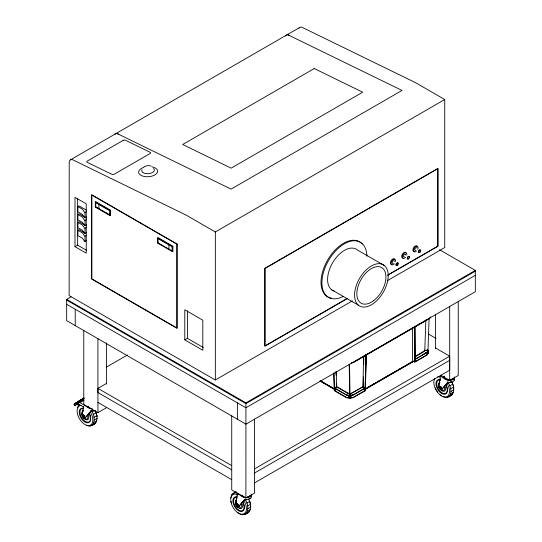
<?xml version="1.0" encoding="UTF-8"?>
<svg xmlns="http://www.w3.org/2000/svg" width="542" height="542" viewBox="0 0 542 542"><rect width="100%" height="100%" fill="white"/><g stroke="black" fill="none" stroke-linecap="round" stroke-linejoin="round"><path stroke-width="0.81" d="M79.884 402.164L79.884 400.789L81.91 399.623L82.662 400.938L84.091 400.111M95.324 207.119L95.324 201.922L95.731 201.685L110.595 210.269L110.595 215.465L110.189 215.696L95.324 207.119L95.731 206.881L100.683 209.74M98.895 208.677L98.895 204.483M110.189 215.696L110.189 210.506L110.595 210.269M350.647 393.797L362.95 386.927L365.179 388.214L353.411 394.969L350.01 395.714L350.01 398.004L353.411 397.252L365.152 390.511L365.843 354.461M345.633 394.352L346.101 394.59A7.825 4.519 0 0 0 346.995 394.935L349.665 395.423L349.698 393.567L348.682 393.397A3.611 2.087 0 0 1 347.984 393.133L336.724 386.642L336.203 371.744M333.98 373.025L334.522 390.511L346.101 397.157A7.825 4.519 0 0 0 346.995 397.503L349.665 397.997L349.698 396.141L348.682 395.972A3.611 2.087 0 0 1 347.984 395.707L334.502 387.93L336.724 386.642M354.041 394.352L350.01 395.43L350.044 393.573L351.819 393.072L362.95 386.642L363.574 356.351M350.01 398.004L350.044 396.148L351.819 395.64L365.179 387.923L366.087 354.319L365.396 390.66L352.788 397.801L349.807 398.289L346.995 397.794A7.825 4.519 0 0 1 346.101 397.442L334.279 390.653L333.696 373.086M363.221 386.88L363.418 376.927M363.662 364.481L363.824 356.182M365.396 390.66L366.087 354.319M414.894 356.656L424.772 350.593L425.856 320.031M429.122 318.12L427.943 351.216L426.168 352.998L415.036 359.427L414.813 362.124L412.591 360.843L412.523 328.106M428.024 353.452L428.031 350.674M86.415 425.287C95.826 429.393 95.785 414.759 90.853 410.294M91.734 425.578C98.42 423.668 97.939 415.47 94.938 410.653M230.817 498.017L231.868 494.534L235.377 492.034M238.548 505.395L238.541 504.927M239.279 513.66C248.067 518.782 250.038 505.279 245.35 500.28L246.779 499.453M245.343 514.263C252.376 512.21 251.386 503.538 248.209 498.626M449.514 395.911L446.662 397.557C453.593 395.613 450.761 385.938 447.557 381.724M448.437 397.015C455.117 395.098 454.643 386.907 451.635 382.083M84.112 397.848L78.007 401.371L77.662 403.614L83.373 406.92L83.732 406.71L83.488 408.295A8.076 4.661 60 0 0 79.782 415.287A8.076 4.661 60 0 0 88.238 422.787A8.076 4.661 60 0 0 89.003 413.167M78.116 402.787L78.305 401.547M93.888 410.653A4.79 2.771 0 0 1 91.402 410.653L85.108 417.95A2.27 1.314 60 0 1 83.095 417.577A2.27 1.314 60 0 1 82.16 414.84L83.373 406.92M83.007 411.466L83.244 409.881M242.105 502.515L238.717 506.634A2.27 1.314 60 0 1 236.705 506.262A2.27 1.314 60 0 1 235.77 503.525L237.328 493.362L242.504 496.77L244.882 497.563M236.251 502.502L236.63 500.056M236.881 498.43L237.132 496.797M237.376 495.164L237.626 493.538M445.192 385.26L441.805 389.38A2.27 1.314 60 0 1 439.799 389.007A2.27 1.314 60 0 1 438.864 386.27L440.422 376.107L441.777 375.328M439.596 383.621L439.847 381.988M440.097 380.355L440.348 378.729M84.552 417.055L84.017 415.402A1.294 0.745 60 0 0 82.838 415.335L82.682 415.429A1.274 0.738 60 0 0 83.224 417.076A1.294 0.745 60 0 0 84.403 417.144L83.38 416.988A1.274 0.738 60 0 1 82.838 415.335L83.698 416.195M428.024 350.593L426.737 352.354L415.036 359.427M237.308 504.88L237.471 504.175A3.875 1.308 -44.7 0 0 236.834 505.767L236.996 505.659A1.274 0.738 60 0 1 236.447 504.019L236.292 504.114A1.274 0.738 60 0 0 236.834 505.767A1.294 0.745 60 0 0 238.006 505.835L237.626 504.087A1.294 0.745 60 0 0 236.447 504.019L238.155 505.733L237.362 505.95L237.769 506.052L238.189 505.144L237.552 504.04M439.379 387.564A2.27 1.314 60 0 0 439.969 388.587L440.714 386.832A1.294 0.745 60 0 0 439.535 386.771L439.386 386.859A1.274 0.738 60 0 0 439.921 388.512A1.294 0.745 60 0 0 441.1 388.58L441.229 387.672L440.558 386.92A1.294 0.745 60 0 0 439.393 386.832A3.936 2.913 21.3 0 0 441.1 388.573M77.404 407.74L78.258 405.85L79.62 404.583M439.555 386.886L439.643 386.69A1.274 0.738 60 0 1 440.619 386.744C441.669 387.3 441.391 389.671 440.077 388.424M427.943 353.506L426.168 355.288L415.057 361.697L414.732 326.257L414.813 362.124L426.737 355.206L427.943 353.791L427.882 352.232M85.108 417.95L91.402 410.653M243.602 500.842L245.011 499.338L242.504 502.041M441.805 389.38L448.105 382.083L445.958 384.312M242.863 501.567L238.717 506.634M234.727 492.888L235.635 492.041M74.796 403.77L76.517 402.753L78.576 402.415M79.037 401.324L79.43 401.005M424.42 351.372L415.592 356.534M424.42 353.662L423.939 354.001M70.331 159.91L299.74 27.466M86.327 216.935L84.999 217.701L84.376 217.342L82.533 214.51L77.892 211.834L77.892 206.536L79.017 205.885L86.219 210.039M86.327 224.855L84.999 225.621L84.376 225.262L82.533 222.43L77.892 219.754L77.892 214.456L79.017 213.805L86.219 217.959M77.892 206.536L82.533 209.212L84.376 212.044L84.999 212.403L86.327 211.637M86.327 232.775L84.999 233.541L84.376 233.182L82.533 230.35L77.892 227.674L77.892 222.376L79.017 221.725L86.219 225.878M77.892 214.456L82.533 217.132L84.376 219.964L84.999 220.323L86.327 219.557M86.327 240.695L84.999 241.461L84.376 241.102L82.533 238.27L77.892 235.594L77.892 230.296L79.017 229.645L84.057 232.552M77.892 222.376L82.533 225.052L84.376 227.884L84.999 228.243L86.327 227.477M77.892 230.296L82.533 232.972L84.376 235.804L84.999 236.163L86.327 235.397M74.999 246.685L86.239 253.182L86.239 203.839L74.999 197.342L74.999 246.685L77.628 245.167L86.767 250.445M157.62 237.891L158.027 237.653L172.891 246.237L172.891 251.434L172.492 251.664L157.62 243.08L157.62 237.891L172.492 246.475L172.891 246.237M157.62 243.08L158.027 242.85M439.481 249.706L475.327 270.404L475.327 291.704L245.926 424.149L66.673 320.661L66.673 299.36L71.07 296.826M352.395 300.871L215.337 379.996L69.146 295.6L69.22 161.787A6.382 3.686 60 0 1 72.418 159.639L186.096 215.086L215.337 231.969L444.738 99.525L444.738 247.552L387.571 280.56M106.205 367.259L127.411 355.017M231.752 469.812L97.933 392.55L97.906 388.384L106.456 383.451M184.788 339.868L202.803 350.267L202.803 320.193L184.788 309.794L184.788 339.868L187.417 338.344L203.27 347.497M78.983 401.155L83.698 398.431M75.189 403.458L84.166 398.316M75.501 403.363L78.414 401.785M78.936 403.966A15.908 9.187 60 0 0 74.782 405.673L74.024 404.359L78.305 401.886M74.782 405.673L78.346 403.614M78.258 405.85L79.688 405.023M82.16 414.84L82.519 414.63A2.27 1.314 60 0 0 82.682 416.134M91.74 411.588L93.17 410.768M93.102 414.427L95.961 412.774M83.766 330.39L83.766 404.454L97.933 412.638L106.483 407.699M93.956 417.306L96.815 415.66M94.247 420.036L97.106 418.383M93.956 422.428L96.808 420.775M89.958 426.127L94.593 423.932M93.095 424.318L95.954 422.672M347.016 298.52L265.038 345.85L265.038 268.459L437.767 168.731L437.767 246.122L387.997 274.862M347.388 298.567L264.814 346.236L264.814 268.331L437.99 168.345L437.99 246.258L387.577 275.363M231.732 415.843L231.732 489.907L245.899 498.091L245.926 402.855L475.327 270.404M475.327 271.183L245.926 403.634L66.673 300.139M475.327 275.343L245.926 407.787L66.673 304.299M353.743 362.042L355.931 360.782M356.704 360.369L427.353 319.543M334.522 390.511L336.751 389.224M368.397 387.042L373.872 383.878M374.014 383.797L376.487 382.367M377.862 381.575L379.231 380.782M382.652 378.811L384.021 378.018M385.531 377.151L389.38 374.928M390.064 374.529L391.432 373.743M392.801 372.95L397.049 370.498M399.522 369.068L400.897 368.275M402.266 367.483L403.634 366.697M407.056 364.719L408.566 363.994M409.799 363.133L412.272 361.71M364.685 389.197L377.72 381.798M377.794 381.629L412.767 361.439M364.8 389.413L413.844 361.101M364.685 389.61L413.492 361.433M254.442 468.918L449.711 356.182L449.711 370.206L254.469 482.929M254.442 473.071L449.711 360.335M231.868 494.534L233.297 493.708M233.229 493.274L236.434 491.899M235.77 503.525L236.129 503.322M438.864 386.27L439.223 386.067A2.27 1.314 60 0 0 439.223 387.029M245.899 498.091L254.442 493.152L254.442 419.088M440.477 375.118L449.691 380.43L458.234 375.498L458.234 301.433M448.444 383.025L450.585 381.785M246.712 503.112L249.564 501.465M449.806 385.857L452.658 384.21M247.565 505.991L250.424 504.345M450.659 388.743L453.512 387.09M247.857 508.721L250.716 507.075M450.951 391.466L453.803 389.82M247.565 511.113L250.418 509.466M450.653 393.858L453.512 392.212M242.498 514.304L243.209 513.891M244.279 514.399L245.709 513.572M246.705 513.003L249.564 511.357M449.799 395.748L452.651 394.102M80.643 402.096L82.662 400.938M144.064 166.719L147.905 165.486L151.076 166.035M351.521 396.08L350.647 396.365A2.31 1.335 0 0 1 349.827 396.432L348.682 396.256A3.611 2.087 0 0 1 348.343 396.141M80.758 400.301L81.246 400.152M450.104 395.728L451.29 395.362M246.42 513.166L248.202 512.617M424.806 350.207L428.017 350.186M424.813 350.41L428.031 350.389M425.612 352.774L428.017 352.761L427.882 349.658M425.619 352.971L428.031 352.957M445.971 397.489L442.374 396.405M235.004 492.725L237.078 492.935M349.095 393.783L348.682 393.682A3.611 2.087 0 0 1 347.984 393.417M447.936 382.361L447.977 382.367A5.305 3.062 0 0 0 454.467 378.621M91.239 410.924L91.273 410.938A5.305 3.062 0 0 0 95.297 410.633M244.848 499.616L244.882 499.622A5.305 3.062 0 0 0 251.373 495.876L251.373 495.876M288.33 34.986L402.008 90.433L231.075 189.117L117.404 133.671M118.38 134.064L118.007 133.881A6.382 3.686 60 0 0 114.606 134.701M444.738 99.525L415.504 82.641L301.826 27.195A6.382 3.686 60 0 0 299.035 28.225M384.508 265.641A23.787 13.733 -60 0 0 355.715 287.395A23.787 13.733 -60 0 0 373.96 303.086A23.787 13.733 -60 0 0 384.508 265.641L357.517 250.058A23.787 13.733 -60 0 0 332.253 263.385A23.787 13.733 -60 0 0 334.461 291.196M428.736 334.197L436.046 338.425M435.544 347.998L449.711 356.182M331.291 289.523L358.282 305.105M95.324 201.922L110.189 210.506M172.891 251.434L158.054 242.836L158.054 238.636L172.058 246.718L172.058 250.919M102.099 210.56L103.515 211.38M104.931 212.193L106.347 213.013M107.763 213.833L109.179 214.646M362.95 386.642L365.179 387.923M362.923 389.231L365.152 390.511M347.862 393.356L336.724 386.927L334.502 388.214L346.101 394.874A7.825 4.519 0 0 0 346.995 395.22L349.665 395.707L349.665 397.997M320.701 380.945L334.888 389.129M322.124 381.893L325.532 383.865M325.769 384L328.384 385.511M328.628 385.653L332.036 387.618M332.273 387.76L334.888 389.271M320.2 380.945L334.387 389.129M319.976 380.945L334.4 389.271M66.673 299.36L245.926 402.855M97.906 388.384L231.752 465.659M97.933 402.421L231.752 479.684M440.422 376.107L445.599 379.515L447.977 380.308A5.305 3.062 0 0 0 454.65 377.354M79.884 401.426L80.853 401.981M78.007 401.371L88.895 408.079L91.273 408.871A5.305 3.062 0 0 0 92.648 408.98M440.158 394.786L441.263 395.599M237.62 512.447L238.731 513.254M439.969 388.282C441.608 389.759 441.269 387.327 439.542 386.771A1.274 0.738 60 0 0 439.867 388.174M436.317 390.01L437.645 391.954M84.518 415.375L84.843 415.944M435.294 387.882L435.978 389.298M231.651 503.708L230.987 501.316M84.579 416.446L83.949 415.355A1.26 0.732 60 0 0 82.94 415.253L82.851 415.45A1.26 0.732 60 0 0 83.265 416.852L84.159 417.367L84.579 416.459M335.952 371.771L336.06 375.125M336.318 383.506L336.426 386.859M349.549 364.19L350.01 395.43M349.197 364.183L349.665 395.423M414.969 326.968L415.03 359.143M449.691 306.365L449.691 380.43M435.517 314.177L435.517 348.689M237.376 402.855L237.376 419.217M215.337 231.969L215.337 379.996M187.417 310.776L187.417 338.344M172.492 246.475L172.492 251.664M168.921 244.909L168.921 249.103M106.483 342.896L106.483 384.136M97.933 338.567L97.933 412.638M84.999 212.403L84.999 217.701M84.999 220.323L84.999 225.621M84.999 228.243L84.999 233.541M84.999 236.163L84.999 241.461M77.628 198.331L77.628 245.167M75.216 309.231L75.216 325.593M85.46 417.74A2.27 1.314 60 0 1 84.87 418.078M84.484 418.045A2.27 1.314 60 0 1 83.658 417.564M83.265 417.15A2.27 1.314 60 0 1 82.933 416.663M89.538 407.713A4.397 2.541 0 0 1 88.393 406.575M74.024 404.359A15.738 9.085 60 0 1 78.177 402.645M79.017 401.48A15.738 9.085 60 0 1 79.383 401.121M80.643 400.294A15.738 9.085 60 0 1 81.104 400.104M90.521 412.293A11.111 6.416 60 0 1 90.013 425.362A11.111 6.416 60 0 1 78.529 416.974A11.111 6.416 60 0 1 81.043 405.369M88.414 415.016A5.047 2.913 60 0 1 87.845 419.664A5.047 2.913 60 0 1 83.536 417.828M82.797 416.744A5.047 2.913 60 0 1 83.536 410.687M96.293 413.079A11.111 6.416 60 0 1 96.686 414.406M96.835 415.057A11.111 6.416 60 0 1 97.072 416.757M87.472 415.287A4.079 2.358 60 0 1 87.011 419.041A4.079 2.358 60 0 1 83.529 417.557M82.472 415.728A4.079 2.358 60 0 1 82.472 412.394M89.112 413.106A7.574 4.37 60 0 1 88.759 422.015A7.574 4.37 60 0 1 80.934 416.297A7.574 4.37 60 0 1 82.648 408.383M88.895 407.252A5.305 3.062 0 0 1 88.055 406.622M89.992 408.153A5.305 3.062 0 0 1 87.526 406.297M239.069 506.431A2.27 1.314 60 0 1 237.681 506.553M237.26 506.248A2.27 1.314 60 0 1 236.874 505.842M236.542 505.354A2.27 1.314 60 0 1 236.292 504.819M236.298 504.087A1.294 0.745 60 0 1 237.477 504.155A1.274 0.738 60 0 1 237.985 505.808A3.936 2.913 21.3 0 1 236.292 504.114M236.508 503.897A1.274 0.738 60 0 1 237.525 503.999M250.404 498.051A4.79 2.771 0 0 1 249.645 498.62M251.556 494.602A5.305 3.062 0 0 1 246.258 497.664M248.453 496.804A4.397 2.541 0 0 1 247.396 497.061M237.45 503.565A1.26 0.732 60 0 1 237.681 503.667M244.13 500.977A11.111 6.416 60 0 1 242.694 514.283A11.111 6.416 60 0 1 231.116 502.725A11.111 6.416 60 0 1 237.897 494.751M241.454 502.522A5.047 2.913 60 0 1 241.759 508.125A5.047 2.913 60 0 1 237.145 506.513M236.407 505.429A5.047 2.913 60 0 1 236.407 499.602M249.666 501.106A11.111 6.416 60 0 1 250.445 503.748M242.613 501.851A8.076 4.661 60 0 1 241.847 511.479A8.076 4.661 60 0 1 233.392 503.979A8.076 4.661 60 0 1 237.098 496.96M242.721 501.79A7.574 4.37 60 0 1 242.369 510.699A7.574 4.37 60 0 1 234.544 504.988A7.574 4.37 60 0 1 236.258 497.075M241.082 503.972A4.079 2.358 60 0 1 240.865 507.542A4.079 2.358 60 0 1 237.83 506.98M236.082 504.412A4.079 2.358 60 0 1 236.542 500.659M251.38 494.568A5.305 3.062 0 0 1 248.907 496.425M243.602 496.425A5.305 3.062 0 0 1 241.664 495.307M251.556 494.189A5.305 3.062 0 0 1 247.626 497.143M244.882 497.143A5.305 3.062 0 0 1 241.136 494.981M442.164 389.176A2.27 1.314 60 0 1 441.188 389.474M439.921 388.512A3.875 1.308 -44.7 0 1 440.565 386.92A1.274 0.738 60 0 1 441.08 388.56M451.743 381.812A4.79 2.771 0 0 1 450.585 382.083M454.142 379.414A4.79 2.771 0 0 1 453.972 380.125M452.462 379.149A4.397 2.541 0 0 1 448.207 379.807L447.15 379.549A4.397 2.541 0 0 1 446.235 379.143M440.775 386.412A1.26 0.732 60 0 1 441.005 386.582M447.225 383.729A11.111 6.416 60 0 1 447.678 396.236A11.111 6.416 60 0 1 437.157 391.751A11.111 6.416 60 0 1 434.867 378.458M437.74 376.805A11.111 6.416 60 0 1 439.637 376.995M445.118 386.446A5.047 2.913 60 0 1 444.067 391.283A5.047 2.913 60 0 1 439.284 387.787A5.047 2.913 60 0 1 439.501 382.347M451.859 381.886A11.111 6.416 60 0 1 453.776 388.187M444.169 386.717A4.079 2.358 60 0 1 443.959 390.287A4.079 2.358 60 0 1 440.924 389.725M439.63 388.113A4.079 2.358 60 0 1 439.63 383.404M445.707 384.596A8.076 4.661 60 0 1 444.941 394.224A8.076 4.661 60 0 1 436.486 386.724A8.076 4.661 60 0 1 440.192 379.705M445.809 384.535A7.574 4.37 60 0 1 445.09 393.56A7.574 4.37 60 0 1 437.164 386.527A7.574 4.37 60 0 1 440.639 379.949M453.939 378.052A5.305 3.062 0 0 1 450.72 379.481M447.977 379.481A5.305 3.062 0 0 1 444.047 376.521M454.65 376.934A5.305 3.062 0 0 1 448.654 379.969A5.305 3.062 0 0 1 444.223 376.141M430.761 316.86A5.948 3.435 0 0 1 429.068 318.845L353.98 362.192A5.948 3.435 0 0 1 351.318 363.079M353.188 362.327A5.603 3.238 0 0 1 351.921 362.754M430.273 317.253A5.603 3.238 0 0 1 430.036 317.653M429.305 318.384A5.603 3.238 0 0 1 428.817 318.703M393.296 263.351A1.579 0.908 -60 0 1 392.239 262.613A1.579 0.908 -60 0 1 393.404 260.716A1.579 0.908 -60 0 1 394.461 261.454M391.988 264.51A3.177 1.836 -60 0 1 390.958 260.953A3.177 1.836 -60 0 1 394.678 259.3M394.38 263.751A3.177 1.836 -60 0 1 391.155 263.846A3.177 1.836 -60 0 1 393.465 259.374A3.177 1.836 -60 0 1 395.491 261.59M404.542 256.854A1.579 0.908 -60 0 1 403.661 255.384A1.579 0.908 -60 0 1 405.585 254.381M405.687 254.638A1.579 0.908 -60 0 1 405.707 254.957M403.234 258.019A3.177 1.836 -60 0 1 402.205 254.455A3.177 1.836 -60 0 1 405.924 252.809M405.626 257.26A3.177 1.836 -60 0 1 402.394 257.355A3.177 1.836 -60 0 1 404.705 252.884A3.177 1.836 -60 0 1 406.737 255.099M416.073 250.167A1.579 0.908 -60 0 1 414.779 250.045A1.579 0.908 -60 0 1 415.423 248.1A1.579 0.908 -60 0 1 416.832 247.884M414.481 251.529A3.177 1.836 -60 0 1 413.654 247.606A3.177 1.836 -60 0 1 417.367 246.84M416.317 251.312A3.177 1.836 -60 0 1 413.593 250.214A3.177 1.836 -60 0 1 416.527 246.176A3.177 1.836 -60 0 1 417.733 249.361M331.602 298.181A31.809 18.367 -60 0 1 327.354 260.533A31.809 18.367 -60 0 1 362.198 244.042M343.262 296.393A31.809 18.367 -60 0 1 321.921 282.084A31.809 18.367 -60 0 1 344.455 243.792A31.809 18.367 -60 0 1 366.893 256.237M151.956 166.868A9.539 5.047 -3.8 0 1 155.737 174.361A9.539 5.047 -3.8 0 1 140.798 175.262A9.539 5.047 -3.8 0 1 143.908 167.356M153.569 168.399A6.362 3.367 -3.8 0 1 148.881 173.65A6.362 3.367 -3.8 0 1 141.929 169.768M285.532 36.016A6.382 3.686 60 0 1 288.933 35.189M95.758 202.667L95.758 206.868L109.762 214.95L109.762 210.757L95.758 202.667M84.017 415.402L83.224 417.083A3.875 1.308 -44.7 0 1 83.861 415.49L84.017 415.402M123.224 140.344L87.242 161.116A1.592 0.847 -3.7 0 0 87.235 162.315L111.903 174.361A1.592 0.847 -3.7 0 0 114.152 174.26L150.134 153.488A1.592 0.847 -3.7 0 0 150.141 152.288L125.473 140.243A1.592 0.847 -3.7 0 0 123.224 140.344M314.258 68.549L182.708 144.497L231.136 168.162L362.686 92.208L314.258 68.549M177.098 244.015L91.632 194.673L91.632 279.015L177.098 328.357L177.098 244.015M176.875 244.151L91.855 195.066L91.855 278.879L176.875 327.964L176.875 244.151M83.868 415.463A1.294 0.745 60 0 0 82.689 415.396A3.936 2.913 21.3 0 0 84.396 417.144A1.274 0.738 60 0 0 83.861 415.49M397.313 265.309A1.579 0.908 -60 0 0 397.909 262.843A1.579 0.908 -60 0 0 396.019 264.401A1.579 0.908 -60 0 0 397.313 265.309M397.272 265.106A1.294 0.745 -60 0 0 397.76 263.087A1.294 0.745 -60 0 0 396.209 264.367A1.294 0.745 -60 0 0 397.272 265.106M408.56 258.819A1.579 0.908 -60 0 0 409.156 256.352A1.579 0.908 -60 0 0 407.266 257.911A1.579 0.908 -60 0 0 408.56 258.819M408.519 258.615A1.294 0.745 -60 0 0 409.007 256.59A1.294 0.745 -60 0 0 407.455 257.87A1.294 0.745 -60 0 0 408.519 258.615M419.806 252.321A1.579 0.908 -60 0 0 420.396 249.862A1.579 0.908 -60 0 0 418.512 251.42A1.579 0.908 -60 0 0 419.806 252.321M419.765 252.125A1.294 0.745 -60 0 0 420.246 250.099A1.294 0.745 -60 0 0 418.702 251.38A1.294 0.745 -60 0 0 419.765 252.125M373.614 300.702A20.576 11.883 -60 0 0 382.74 268.304A20.576 11.883 -60 0 0 357.828 287.125A20.576 11.883 -60 0 0 373.614 300.702"/></g></svg>
